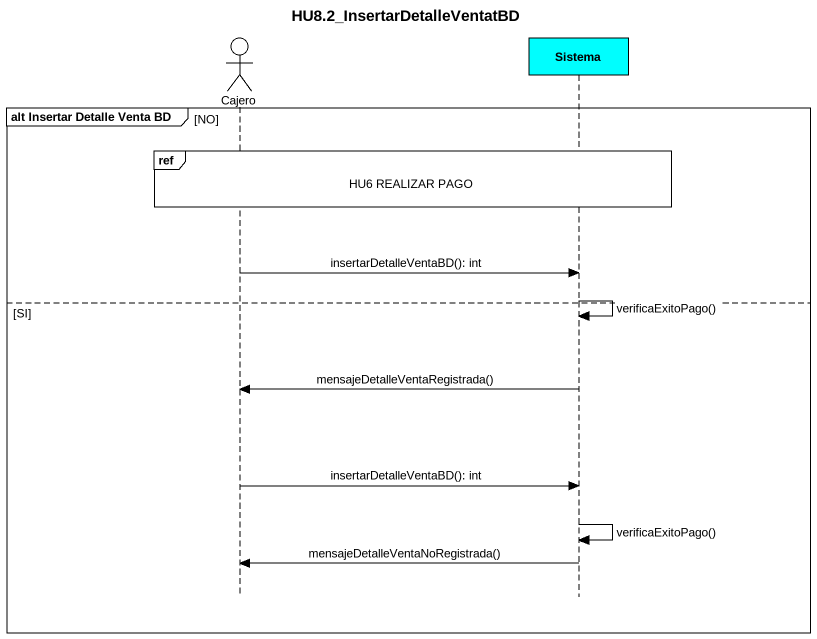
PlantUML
@startuml
title HU8.2_InsertarDetalleVentatBD
hide footbox
actor Cajero #FFFFFF
participant Sistema #00FEFE

group alt Insertar Detalle Venta BD [NO]
  ref over Cajero, Sistema : HU6 REALIZAR PAGO
  Cajero -> Sistema : insertarDetalleVentaBD(): int
  Sistema -> Sistema : verificaExitoPago()
else SI
  Sistema -> Cajero : mensajeDetalleVentaRegistrada()
  Cajero -> Sistema : insertarDetalleVentaBD(): int
  Sistema -> Sistema : verificaExitoPago()
  Sistema -> Cajero : mensajeDetalleVentaNoRegistrada()
end
@enduml
